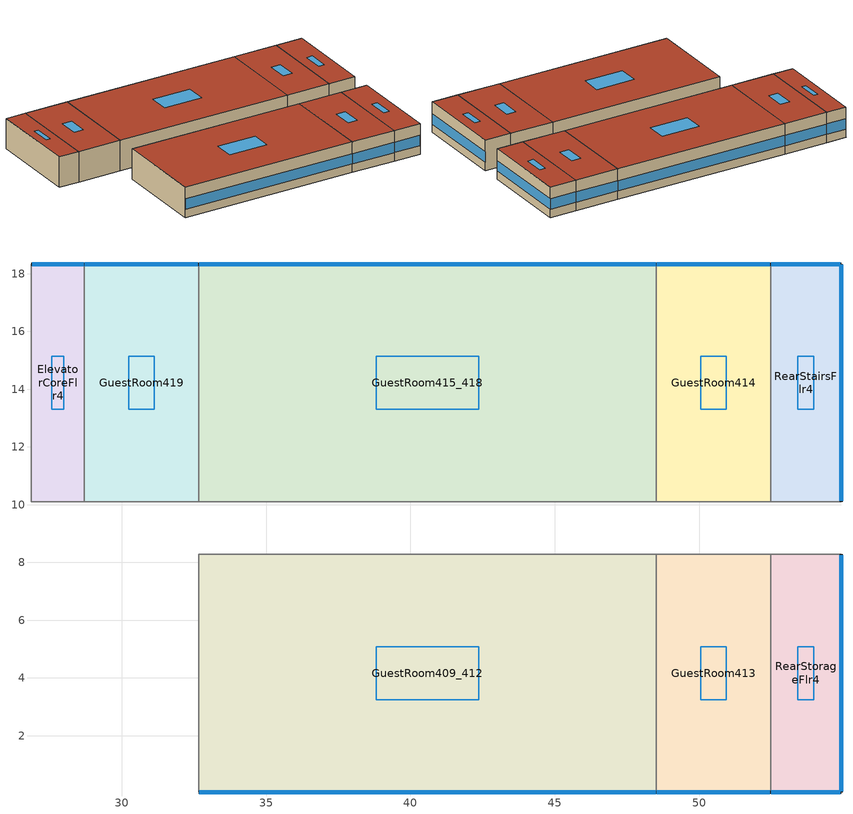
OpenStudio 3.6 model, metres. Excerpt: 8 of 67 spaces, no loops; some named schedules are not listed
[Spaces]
GuestRoom413
 floor to GuestRoom313: 52.47,8.28 52.47,0.05 48.51,0.05 48.51,8.28 z8.84
 wall outside: 48.51,0.05 52.47,0.05 z8.84:11.58
 wall to GuestRoom409_412: 48.51,8.28 48.51,0.05 z8.84:11.58
 wall to CorridorFlr4: 52.47,8.28 48.51,8.28 z8.84:11.58
 wall to RearStorageFlr4: 52.47,0.05 52.47,8.28 z8.84:11.58
 window (BTAP-Ext-FixedWindow:U=0.220 SHGC=0.600): 48.54,0.05 52.45,0.05 z9.6:10.53
 roof outside: 52.47,0.05 52.47,8.28 48.51,8.28 48.51,0.05 z11.58
 skylight (BTAP-Ext-Skylights:U=0.220 SHGC=0.600): 50.94,3.24 50.94,5.08 50.05,5.08 50.05,3.24 z11.58
GuestRoom415_418
 floor to GuestRoom315_318: 48.51,18.34 48.51,10.11 32.66,10.11 32.66,18.34 z8.84
 wall outside: 48.51,18.34 32.66,18.34 z8.84:11.58
 wall to GuestRoom419: 32.66,18.34 32.66,10.11 z8.84:11.58
 wall to CorridorFlr4: 32.66,10.11 48.51,10.11 z8.84:11.58
 wall to GuestRoom414: 48.51,10.11 48.51,18.34 z8.84:11.58
 window (BTAP-Ext-FixedWindow:U=0.220 SHGC=0.600): 48.49,18.34 32.69,18.34 z9.6:10.52
 roof outside: 48.51,10.11 48.51,18.34 32.66,18.34 32.66,10.11 z11.58
 skylight (BTAP-Ext-Skylights:U=0.220 SHGC=0.600): 42.36,13.3 42.36,15.14 38.82,15.14 38.82,13.3 z11.58
RearStairsFlr4
 floor to RearStairsFlr3: 54.91,18.34 54.91,10.11 52.47,10.11 52.47,18.34 z8.84
 wall outside: 54.91,10.11 54.91,18.34 52.47,18.34 z8.84:11.58
 wall to GuestRoom414: 52.47,18.34 52.47,10.11 z8.84:11.58
 wall to CorridorFlr4: 52.47,10.11 54.91,10.11 z8.84:11.58
 window (BTAP-Ext-FixedWindow:U=0.220 SHGC=0.600): 54.91,10.13 54.91,18.31 z9.6:10.52; 54.89,18.34 52.5,18.34 z9.6:10.53
 roof outside: 54.91,10.11 54.91,18.34 52.47,18.34 52.47,10.11 z11.58
 skylight (BTAP-Ext-Skylights:U=0.220 SHGC=0.600): 53.97,13.3 53.97,15.14 53.42,15.14 53.42,13.3 z11.58
RearStorageFlr4
 floor to RearStorageFlr3: 54.91,8.28 54.91,0.05 52.47,0.05 52.47,8.28 z8.84
 wall outside: 52.47,0.05 54.91,0.05 54.91,8.28 z8.84:11.58
 wall to CorridorFlr4: 54.91,8.28 52.47,8.28 z8.84:11.58
 window (BTAP-Ext-FixedWindow:U=0.220 SHGC=0.600): 54.91,0.07 54.91,8.25 z9.6:10.52; 52.5,0.05 54.89,0.05 z9.6:10.53
 roof outside: 54.91,0.05 54.91,8.28 52.47,8.28 52.47,0.05 z11.58
 skylight (BTAP-Ext-Skylights:U=0.220 SHGC=0.600): 53.97,3.24 53.97,5.08 53.42,5.08 53.42,3.24 z11.58
ElevatorCoreFlr4
 floor to ElevatorCoreFlr3: 28.7,18.34 28.7,10.11 26.87,10.11 26.87,18.34 z8.84
 wall outside: 28.7,18.34 26.87,18.34 z8.84:11.58
 wall to GuestRoom419: 28.7,10.11 28.7,18.34 z8.84:11.58
 wall to CorridorFlr4: 26.87,18.34 26.87,10.11 28.7,10.11 z8.84:11.58
 window (BTAP-Ext-FixedWindow:U=0.220 SHGC=0.600): 28.67,18.34 26.9,18.34 z9.6:10.54
 roof outside: 28.7,10.11 28.7,18.34 26.87,18.34 26.87,10.11 z11.58
 skylight (BTAP-Ext-Skylights:U=0.220 SHGC=0.600): 27.99,13.3 27.99,15.14 27.58,15.14 27.58,13.3 z11.58
GuestRoom414
 floor to GuestRoom314: 52.47,18.34 52.47,10.11 48.51,10.11 48.51,18.34 z8.84
 wall outside: 52.47,18.34 48.51,18.34 z8.84:11.58
 wall to CorridorFlr4: 48.51,10.11 52.47,10.11 z8.84:11.58
 window (BTAP-Ext-FixedWindow:U=0.220 SHGC=0.600): 52.45,18.34 48.54,18.34 z9.6:10.53
 roof outside: 52.47,10.11 52.47,18.34 48.51,18.34 48.51,10.11 z11.58
 skylight (BTAP-Ext-Skylights:U=0.220 SHGC=0.600): 50.94,13.3 50.94,15.14 50.05,15.14 50.05,13.3 z11.58
GuestRoom419
 floor to GuestRoom319: 32.66,18.34 32.66,10.11 28.7,10.11 28.7,18.34 z8.84
 wall outside: 32.66,18.34 28.7,18.34 z8.84:11.58
 wall to CorridorFlr4: 28.7,10.11 32.66,10.11 z8.84:11.58
 window (BTAP-Ext-FixedWindow:U=0.220 SHGC=0.600): 32.64,18.34 28.73,18.34 z9.6:10.53
 roof outside: 32.66,10.11 32.66,18.34 28.7,18.34 28.7,10.11 z11.58
 skylight (BTAP-Ext-Skylights:U=0.220 SHGC=0.600): 31.12,13.3 31.12,15.14 30.24,15.14 30.24,13.3 z11.58
GuestRoom409_412
 floor to GuestRoom309_312: 48.51,8.28 48.51,0.05 32.66,0.05 32.66,8.28 z8.84
 wall outside: 32.66,0.05 48.51,0.05 z8.84:11.58
 wall to CorridorFlr4: 48.51,8.28 32.66,8.28 z8.84:11.58
 wall to GuestRoom406_408: 32.66,8.28 32.66,0.05 z8.84:11.58
 window (BTAP-Ext-FixedWindow:U=0.220 SHGC=0.600): 32.69,0.05 48.49,0.05 z9.6:10.52
 roof outside: 48.51,0.05 48.51,8.28 32.66,8.28 32.66,0.05 z11.58
 skylight (BTAP-Ext-Skylights:U=0.220 SHGC=0.600): 42.36,3.24 42.36,5.08 38.82,5.08 38.82,3.24 z11.58
[Site]
Calgary Intl AP_AB_CAN: Latitude {deg}=51.114; Longitude {deg}=-114.02; Time Zone {hr}=-7; Elevation {m}=1084.1; Terrain=Suburbs
[Building]
SmallHotel: North Axis {deg}=180; Default Construction Set=BTAP-Mass at hdd = 5000.0; Standards Number of Stories=4; Standards Number of Above Ground Stories=4; Standards Template=NECB2011; Standards Building Type=SmallHotel
[Site:WaterMainsTemperature]
Calculation Method=Correlation; Annual Average Outdoor Air Temperature {C}=5; Maximum Difference In Monthly Average Outdoor Air Temperatures {deltaC}=23.3
[Site:GroundTemperature:BuildingSurface]
19.527, 19.502, 19.536, 19.598, 20.002, 21.64, 22.225, 22.375, 21.449, 20.121, 19.802, 19.633
[SizingPeriod:DesignDay] Barometric Pressure {Pa}=88961; Rain Indicator=No; Snow Indicator=No; Day of Month=21; Daylight Saving Time Indicator=No; Humidity Condition Type=Wetbulb; Dry-Bulb Temperature Range Modifier Type=DefaultMultipliers
Name | Maximum Dry-Bulb Temperature {C} | Daily Dry-Bulb Temperature Range {deltaC} | Wind Speed {m/s} | Wind Direction {deg} | Month | Day Type | Wetbulb or DewPoint at Maximum Dry-Bulb {C} | Solar Model Indicator | ASHRAE Clear Sky Optical Depth for Beam Irradiance | ASHRAE Clear Sky Optical Depth for Diffuse Irradiance | Sky Clearness
Calgary Intl AP Ann Clg .4% Condns DB=>MWB | 28.5 | 12.1 | 4.5 | 160 | 7 | SummerDesignDay | 16.1 | ASHRAETau | 0.339 | 2.421
Calgary Intl AP Ann Htg 99.6% Condns DB | -28.5 | 0 | 2.9 | 200 | 1 | WinterDesignDay | -28.5 | ASHRAEClearSky |  |  | 0
[Material:NoMass] Roughness=Smooth; Thermal Absorptance=0.9; Solar Absorptance=0.7
Name | Thermal Resistance {m2-K/W} | Visible Absorptance
Typical Carpet Pad; Typical Carpet Pad 1 | 0.21648 | 0.8
Typical Insulation 1 | 5.91238 | 0.7
Typical Insulation 2 | 4.49096 | 0.7
Typical Insulation 3 | 6.17282 | 0.7
Typical Carpet Pad 2 | 1.25503 | 0.8
Typical Carpet Pad 3; Typical Carpet Pad 4 | 3.45515 | 0.8
Typical Insulation 4 | 0.454528 | 0.7
Typical Insulation 5 | 0.454545 | 0.7
[Material]
Name | Roughness | Thickness {m} | Conductivity {W/m-K} | Density {kg/m3} | Specific Heat {J/kg-K} | Thermal Absorptance | Solar Absorptance | Visible Absorptance
G05 25mm wood | MediumSmooth | 0.0254 | 0.15 | 608 | 1630 | 0.9 | 0.5 | 0.5
100mm Normalweight concrete floor 1 | MediumSmooth | 0.1016 | 2.31 | 2322 | 832
G01 13mm gypsum board 1 | Smooth | 0.0127 | 0.16 | 800 | 1090 | 0.9 | 0.7 | 0.5
4 in. Normalweight Concrete Floor 1 | MediumRough | 0.1016 | 2.31 | 2322 | 832 | 0.9 | 0.7 | 0.7
1IN Stucco 1 | Smooth | 0.0253 | 0.6918 | 1858 | 837 | 0.9 | 0.7 | 0.92
8IN CONCRETE HW RefBldg 1 | Rough | 0.2032 | 1.311 | 2240 | 836.8 | 0.9 | 0.7 | 0.7
1/2IN Gypsum 1 | Smooth | 0.0127 | 0.16 | 784.9 | 830 | 0.9 | 0.4 | 0.4
Metal Roof Surface 1; F08 Metal surface 1 | Smooth | 0.0008 | 45.28 | 7824 | 500 | 0.9 | 0.7 | 0.7
6 in. Normalweight Concrete Floor 1; 6 in. Normalweight Concrete Floor 2; 6 in. Normalweight Concrete Floor 3 | MediumRough | 0.1524 | 2.31 | 2322 | 832 | 0.9 | 0.7 | 0.7
[Construction]
BTAP-Int-Partition; BTAP-Int-Door: G05 25mm wood
BTAP-Int-Floor: 100mm Normalweight concrete floor 1, Typical Carpet Pad
BTAP-Int-Wall: G01 13mm gypsum board 1, G01 13mm gypsum board 1
BTAP-Int-Ceiling: Typical Carpet Pad, 100mm Normalweight concrete floor 1
BTAP-Int-Window: SimpleGlazing
BTAP-Ext-Floor-Mass:U-0.162: Typical Insulation 1, 4 in. Normalweight Concrete Floor 1, Typical Carpet Pad 1
BTAP-Ext-Wall-Mass:U-0.21: 1IN Stucco 1, 8IN CONCRETE HW RefBldg 1, Typical Insulation 2, 1/2IN Gypsum 1
BTAP-Ext-Roof-Metal:U-0.162: Metal Roof Surface 1, Typical Insulation 3
BTAP-Grnd-Floor-Mass:U-0.757: 6 in. Normalweight Concrete Floor 1, Typical Carpet Pad 2
BTAP-Grnd-Wall-Mass:U-0.284: 6 in. Normalweight Concrete Floor 2, Typical Carpet Pad 3
BTAP-Grnd-Roof-Mass:U-0.284: 6 in. Normalweight Concrete Floor 3, Typical Carpet Pad 4
BTAP-Ext-FixedWindow:U=0.220 SHGC=0.600; BTAP-Ext-GlassDoors:U=0.220 SHGC=0.600; BTAP-Ext-Skylights:U=0.220 SHGC=0.600; BTAP-Ext-DaylightDomes:U=0.220 SHGC=0.600; BTAP-Ext-DaylightDiffuser:U=0.220 SHGC=0.600: SimpleGlazing:U=0.220 SHGC=0.600
BTAP-Ext-Door:U-2.2: F08 Metal surface 1, Typical Insulation 4
BTAP-Ext-OverHeadDoor:U-2.2: Typical Insulation 5
[DefaultConstructionSet]
BTAP-Mass at hdd = 5000.0: Default Exterior Surface Constructions=BTAP-Mass at hdd = 5000.0; Default Interior Surface Constructions=Default Surface Constructions 2; Default Ground Contact Surface Constructions=BTAP-Mass at hdd = 5000.0 1; Default Exterior SubSurface Constructions=BTAP-Mass at hdd = 5000.0; Default Interior SubSurface Constructions=Default Sub Surface Constructions 2; Interior Partition Construction=BTAP-Int-Partition
[DefaultSurfaceConstructions]
Name | Floor Construction | Wall Construction | Roof Ceiling Construction
Default Surface Constructions 2 | BTAP-Int-Floor | BTAP-Int-Wall | BTAP-Int-Ceiling
BTAP-Mass at hdd = 5000.0 | BTAP-Ext-Floor-Mass:U-0.162 | BTAP-Ext-Wall-Mass:U-0.21 | BTAP-Ext-Roof-Metal:U-0.162
BTAP-Mass at hdd = 5000.0 1 | BTAP-Grnd-Floor-Mass:U-0.757 | BTAP-Grnd-Wall-Mass:U-0.284 | BTAP-Grnd-Roof-Mass:U-0.284
[DefaultSubSurfaceConstructions]
Name | Fixed Window Construction | Operable Window Construction | Door Construction | Glass Door Construction | Overhead Door Construction | Skylight Construction | Tubular Daylight Dome Construction | Tubular Daylight Diffuser Construction
Default Sub Surface Constructions 2 | BTAP-Int-Window | BTAP-Int-Window | BTAP-Int-Door
BTAP-Mass at hdd = 5000.0 | BTAP-Ext-FixedWindow:U=0.220 SHGC=0.600 | BTAP-Ext-FixedWindow:U=0.220 SHGC=0.600 | BTAP-Ext-Door:U-2.2 | BTAP-Ext-GlassDoors:U=0.220 SHGC=0.600 | BTAP-Ext-OverHeadDoor:U-2.2 | BTAP-Ext-Skylights:U=0.220 SHGC=0.600 | BTAP-Ext-DaylightDomes:U=0.220 SHGC=0.600 | BTAP-Ext-DaylightDiffuser:U=0.220 SHGC=0.600
[WindowMaterial:SimpleGlazingSystem] U-Factor {W/m2-K}=2.2; Solar Heat Gain Coefficient=0.6; Visible Transmittance=0.21
SimpleGlazing; SimpleGlazing:U=0.220 SHGC=0.600
[Space] Building Story=BuildingStory4; Volume {m3}=Autocalculate
Name | Space Type | Thermal Zone
GuestRoom413 | Space Function Hway lodging - rooms | DU_BT=Space Function_ST=Hway lodging - rooms_FL=BuildingStory4_SCHF 2
GuestRoom419 | Space Function Hway lodging - rooms | DU_BT=Space Function_ST=Hway lodging - rooms_FL=BuildingStory4_SCHF 4
GuestRoom415_418 | Space Function Hway lodging - rooms | DU_BT=Space Function_ST=Hway lodging - rooms_FL=BuildingStory4_SCHF
RearStairsFlr4 | Space Function Stairway-sch-F | WILD_ST=Stairway-sch-F_FL=BuildingStory4_SCH=F 1
GuestRoom414 | Space Function Hway lodging - rooms | DU_BT=Space Function_ST=Hway lodging - rooms_FL=BuildingStory4_SCHF 5
GuestRoom409_412 | Space Function Hway lodging - rooms | DU_BT=Space Function_ST=Hway lodging - rooms_FL=BuildingStory4_SCHF 8
RearStorageFlr4 | Space Function Storage area - occsens | ALL_ST=Storage area - occsens_FL=BuildingStory4_SCH=E 1
ElevatorCoreFlr4 | Space Function Corr. >= 2.4m wide-sch-F | WILD_ST=Corr. >= 2.4m wide-sch-F_FL=BuildingStory4_SCH=F 1
[BuildingStory]
BuildingStory4
[SpaceType] Standards Building Type=Space Function
Name | Default Schedule Set | Design Specification Outdoor Air Object | Standards Space Type
Space Function Corr. >= 2.4m wide-sch-F | Space Function Corr. >= 2.4m wide-sch-F Schedule Set | Space Function Corr. >= 2.4m wide-sch-F Ventilation | Corr. >= 2.4m wide-sch-F
Space Function Stairway-sch-F | Space Function Stairway-sch-F Schedule Set | Space Function Stairway-sch-F Ventilation | Stairway-sch-F
Space Function Storage area - occsens | Space Function Storage area - occsens Schedule Set | Space Function Storage area - occsens Ventilation | Storage area - occsens
Space Function Hway lodging - rooms | Space Function Hway lodging - rooms Schedule Set | Space Function Hway lodging - rooms Ventilation | Hway lodging - rooms
[People:Definition] Number of People Calculation Method=People/Area; Fraction Radiant=0.3
Name | People per Space Floor Area {person/m2}
Space Function Corr. >= 2.4m wide-sch-F People Definition; Space Function Storage area - occsens People Definition | 0.0100104
Space Function Hway lodging - rooms People Definition | 0.0400417
Space Function Stairway-sch-F People Definition | 0.0049514
[People] Work Efficiency Schedule=Work Efficiency Schedule; Clothing Insulation Schedule=Clothing Schedule; Air Velocity Schedule=Air Velocity Schedule; Multiplier=1
Name | People Definition | Space or SpaceType
Space Function Corr. >= 2.4m wide-sch-F People | Space Function Corr. >= 2.4m wide-sch-F People Definition | Space Function Corr. >= 2.4m wide-sch-F
Space Function Hway lodging - rooms People | Space Function Hway lodging - rooms People Definition | Space Function Hway lodging - rooms
Space Function Stairway-sch-F People | Space Function Stairway-sch-F People Definition | Space Function Stairway-sch-F
Space Function Storage area - occsens People | Space Function Storage area - occsens People Definition | Space Function Storage area - occsens
[Lights:Definition] Design Level Calculation Method=Watts/Area; Fraction Radiant=0.5; Fraction Visible=0.2
Name | Watts per Space Floor Area {W/m2}
Space Function Corr. >= 2.4m wide-sch-F Lights Definition | 7.09994
Space Function Hway lodging - rooms Lights Definition | 8.09993
Space Function Stairway-sch-F Lights Definition | 7.39994
Space Function Storage area - occsens Lights Definition | 6.11995
[Lights] Fraction Replaceable=1
Name | Lights Definition | Space or SpaceType
Space Function Corr. >= 2.4m wide-sch-F Lights | Space Function Corr. >= 2.4m wide-sch-F Lights Definition | Space Function Corr. >= 2.4m wide-sch-F
Space Function Hway lodging - rooms Lights | Space Function Hway lodging - rooms Lights Definition | Space Function Hway lodging - rooms
Space Function Stairway-sch-F Lights | Space Function Stairway-sch-F Lights Definition | Space Function Stairway-sch-F
Space Function Storage area - occsens Lights | Space Function Storage area - occsens Lights Definition | Space Function Storage area - occsens
[ElectricEquipment:Definition] Design Level Calculation Method=Watts/Area; Fraction Radiant=0.5
Name | Watts per Space Floor Area {W/m2}
Space Function Hway lodging - rooms Elec Equip Definition | 2.49998
Space Function Storage area - occsens Elec Equip Definition | 0.999992
[ElectricEquipment]
Name | Electric Equipment Definition | Space or SpaceType
Space Function Hway lodging - rooms Elec Equip | Space Function Hway lodging - rooms Elec Equip Definition | Space Function Hway lodging - rooms
Space Function Storage area - occsens Elec Equip | Space Function Storage area - occsens Elec Equip Definition | Space Function Storage area - occsens
[DesignSpecification:OutdoorAir] Outdoor Air Method=Sum
Name | Outdoor Air Flow per Floor Area {m3/s-m2}
Space Function Corr. >= 2.4m wide-sch-F Ventilation; Space Function Stairway-sch-F Ventilation | 0.000254
Space Function Hway lodging - rooms Ventilation | 0.00046228
Space Function Storage area - occsens Ventilation | 0.000762
[DefaultScheduleSet] People Activity Level Schedule=NECB-Activity; Infiltration Schedule=Always On
Name | Number of People Schedule | Lighting Schedule | Electric Equipment Schedule
Space Function Corr. >= 2.4m wide-sch-F Schedule Set; Space Function Hway lodging - rooms Schedule Set; Space Function Stairway-sch-F Schedule Set | NECB-F-Occupancy | NECB-F-Lighting | NECB-F-Electric-Equipment
Space Function Storage area - occsens Schedule Set | NECB-E-Occupancy | NECB-E-Lighting | NECB-E-Electric-Equipment
[ThermostatSetpoint:DualSetpoint]
Name | Heating Setpoint Temperature Schedule | Cooling Setpoint Temperature Schedule
Space Function Hway lodging - rooms Thermostat 73; Space Function Hway lodging - rooms Thermostat 81; Space Function Hway lodging - rooms Thermostat 85; Space Function Hway lodging - rooms Thermostat 88; Space Function Hway lodging - rooms Thermostat 91; Space Function Stairway-sch-F Thermostat 21; Space Function Corr. >= 2.4m wide-sch-F Thermostat 24 | NECB-F-Thermostat Setpoint-Heating | NECB-F-Thermostat Setpoint-Cooling
Space Function Storage area - occsens Thermostat 26 | NECB-E-Thermostat Setpoint-Heating | NECB-E-Thermostat Setpoint-Cooling
[SpaceInfiltration:DesignFlowRate] Schedule=Always On Discrete; Design Flow Rate Calculation Method=Flow/ExteriorArea; Flow per Exterior Surface Area {m3/s-m2}=0.00025; Constant Term Coefficient=0; Temperature Term Coefficient=0; Velocity Term Coefficient=0.224; Velocity Squared Term Coefficient=0
Name | Space or SpaceType
ElevatorCoreFlr4 Infiltration | ElevatorCoreFlr4
GuestRoom409_412 Infiltration | GuestRoom409_412
GuestRoom413 Infiltration | GuestRoom413
GuestRoom414 Infiltration | GuestRoom414
GuestRoom415_418 Infiltration | GuestRoom415_418
GuestRoom419 Infiltration | GuestRoom419
RearStairsFlr4 Infiltration | RearStairsFlr4
RearStorageFlr4 Infiltration | RearStorageFlr4
[ThermalZone] Use Ideal Air Loads=No
Name | Thermostat
DU_BT=Space Function_ST=Hway lodging - rooms_FL=BuildingStory4_SCHF | Space Function Hway lodging - rooms Thermostat 73
DU_BT=Space Function_ST=Hway lodging - rooms_FL=BuildingStory4_SCHF 2 | Space Function Hway lodging - rooms Thermostat 81
DU_BT=Space Function_ST=Hway lodging - rooms_FL=BuildingStory4_SCHF 4 | Space Function Hway lodging - rooms Thermostat 85
DU_BT=Space Function_ST=Hway lodging - rooms_FL=BuildingStory4_SCHF 5 | Space Function Hway lodging - rooms Thermostat 88
DU_BT=Space Function_ST=Hway lodging - rooms_FL=BuildingStory4_SCHF 8 | Space Function Hway lodging - rooms Thermostat 91
ALL_ST=Storage area - occsens_FL=BuildingStory4_SCH=E 1 | Space Function Storage area - occsens Thermostat 26
WILD_ST=Stairway-sch-F_FL=BuildingStory4_SCH=F 1 | Space Function Stairway-sch-F Thermostat 21
WILD_ST=Corr. >= 2.4m wide-sch-F_FL=BuildingStory4_SCH=F 1 | Space Function Corr. >= 2.4m wide-sch-F Thermostat 24
[Foundation:Kiva]
Bldg Kiva Foundation: Wall Height Above Grade {m}=0; Wall Depth Below Slab {m}=0
[Foundation:Kiva:Settings]

[Schedule:Ruleset]
Clothing Schedule: Default Day Schedule=Clothing Schedule Default Winter Clothes
Air Velocity Schedule: Default Day Schedule=Air Velocity Schedule Default
Work Efficiency Schedule: Default Day Schedule=Work Efficiency Schedule Default
NECB-Activity: Default Day Schedule=NECB-Activity Default; Summer Design Day Schedule=NECB-Activity Summer Design Day; Winter Design Day Schedule=NECB-Activity Winter Design Day
Always On: Default Day Schedule=Always On Default
NECB-F-Occupancy: Default Day Schedule=NECB-F-Occupancy Default
NECB-F-Lighting: Default Day Schedule=NECB-F-Lighting Default
NECB-F-Electric-Equipment: Default Day Schedule=NECB-F-Electric-Equipment Default
NECB-F-Thermostat Setpoint-Heating: Default Day Schedule=NECB-F-Thermostat Setpoint-Heating Default
NECB-F-Thermostat Setpoint-Cooling: Default Day Schedule=NECB-F-Thermostat Setpoint-Cooling Default
NECB-E-Occupancy: Default Day Schedule=NECB-E-Occupancy Default
NECB-E-Lighting: Default Day Schedule=NECB-E-Lighting Default
NECB-E-Electric-Equipment: Default Day Schedule=NECB-E-Electric-Equipment Default
NECB-E-Thermostat Setpoint-Heating: Default Day Schedule=NECB-E-Thermostat Setpoint-Heating Default
NECB-E-Thermostat Setpoint-Cooling: Default Day Schedule=NECB-E-Thermostat Setpoint-Cooling Default
[Schedule:Day]
NECB-Activity Default; NECB-Activity Winter Design Day; NECB-Activity Summer Design Day: 24, 0, 130
NECB-F-Occupancy Default: 7, 0, 0.9, 8, 0, 0.7, 10, 0, 0.4, 16, 0, 0.2, 17, 0, 0.3, 20, 0, 0.5, 22, 0, 0.7, 23, 0, 0.8, 24, 0, 0.9
NECB-F-Lighting Default: 1, 0, 0.3, 3, 0, 0.2, 6, 0, 0.1, 7, 0, 0.2, 8, 0, 0.4, 9, 0, 0.5, 11, 0, 0.4, 12, 0, 0.3, 19, 0, 0.2, 20, 0, 0.6, 21, 0, 0.8, 22, 0, 0.9, 23, 0, 0.8, 24, 0, 0.6
NECB-F-Thermostat Setpoint-Heating Default: 1, 0, 22, 7, 0, 18, 8, 0, 20, 24, 0, 22
NECB-F-Thermostat Setpoint-Cooling Default: 24, 0, 24
NECB-E-Thermostat Setpoint-Heating Default: 7, 0, 18, 8, 0, 20, 19, 0, 22, 24, 0, 18
NECB-E-Thermostat Setpoint-Cooling Default: 7, 0, 35, 19, 0, 24, 24, 0, 35
[Schedule:Rule] Date Specification Type=DateRange; Start Month=1; Start Day=1; End Month=12; End Day=31
Name | Schedule Ruleset | Rule Order | Day Schedule | Apply Monday | Apply Tuesday | Apply Wednesday | Apply Thursday | Apply Friday | Apply Saturday | Apply Sunday
Schedule Rule 17 | NECB-F-Occupancy | 2 | NECB-F-Occupancy Default|Wkdy Day | Yes | Yes | Yes | Yes | Yes
Schedule Rule 18 | NECB-F-Occupancy | 1 | NECB-F-Occupancy Sat Day |  |  |  |  |  | Yes
Schedule Rule 19 | NECB-F-Occupancy | 0 | NECB-F-Occupancy Sun|Hol Day |  |  |  |  |  |  | Yes
Schedule Rule 20 | NECB-F-Lighting | 2 | NECB-F-Lighting Default|Wkdy Day | Yes | Yes | Yes | Yes | Yes
Schedule Rule 21 | NECB-F-Lighting | 1 | NECB-F-Lighting Sat Day |  |  |  |  |  | Yes
Schedule Rule 26 | NECB-F-Thermostat Setpoint-Heating | 2 | NECB-F-Thermostat Setpoint-Heating Default|Wkdy Day | Yes | Yes | Yes | Yes | Yes
Schedule Rule 27 | NECB-F-Thermostat Setpoint-Heating | 1 | NECB-F-Thermostat Setpoint-Heating Sat Day |  |  |  |  |  | Yes
Schedule Rule 28 | NECB-F-Thermostat Setpoint-Heating | 0 | NECB-F-Thermostat Setpoint-Heating Sun|Hol Day |  |  |  |  |  |  | Yes
Schedule Rule 29 | NECB-F-Thermostat Setpoint-Cooling | 2 | NECB-F-Thermostat Setpoint-Cooling Default|Wkdy Day | Yes | Yes | Yes | Yes | Yes
Schedule Rule 30 | NECB-F-Thermostat Setpoint-Cooling | 1 | NECB-F-Thermostat Setpoint-Cooling Sat Day |  |  |  |  |  | Yes
Schedule Rule 31 | NECB-F-Thermostat Setpoint-Cooling | 0 | NECB-F-Thermostat Setpoint-Cooling Sun|Hol Day |  |  |  |  |  |  | Yes
Schedule Rule 86 | NECB-E-Thermostat Setpoint-Heating | 2 | NECB-E-Thermostat Setpoint-Heating Default|Wkdy Day | Yes | Yes | Yes | Yes | Yes
Schedule Rule 87 | NECB-E-Thermostat Setpoint-Heating | 1 | NECB-E-Thermostat Setpoint-Heating Sat Day |  |  |  |  |  | Yes
Schedule Rule 88 | NECB-E-Thermostat Setpoint-Heating | 0 | NECB-E-Thermostat Setpoint-Heating Sun|Hol Day |  |  |  |  |  |  | Yes
Schedule Rule 89 | NECB-E-Thermostat Setpoint-Cooling | 2 | NECB-E-Thermostat Setpoint-Cooling Default|Wkdy Day | Yes | Yes | Yes | Yes | Yes
Schedule Rule 90 | NECB-E-Thermostat Setpoint-Cooling | 1 | NECB-E-Thermostat Setpoint-Cooling Sat Day |  |  |  |  |  | Yes
Schedule Rule 91 | NECB-E-Thermostat Setpoint-Cooling | 0 | NECB-E-Thermostat Setpoint-Cooling Sun|Hol Day |  |  |  |  |  |  | Yes
[Schedule:Constant]
Always On Discrete: Value=1
